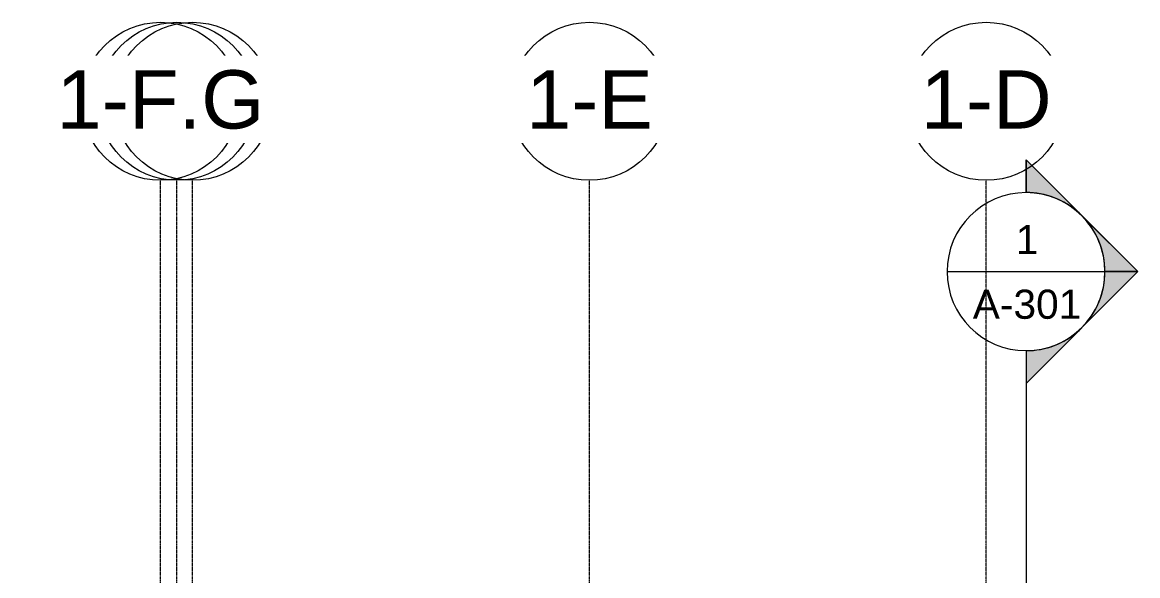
# Model space of a CAD drawing. Header units: inches. Extents: x -23034 to -8288, y -132 to 853.
# Drawn here: x -13620 to -12942, y 408 to 745 of the extents above; entities that cross this region are included whole.
import ezdxf

# ---------------------------------------------------------------- set-up
doc = ezdxf.new("R2010")
doc.units = ezdxf.units.IN
doc.header["$MEASUREMENT"] = 0
doc.linetypes.add('Grid Line 1_2_', pattern=[0.875, 0.5, -0.125, 0.125, -0.125])
for name, color, linetype, lineweight in [('G-ANNO-SYMB', 111, 'Continuous', 9), ('S-GRID', 1, 'Continuous', 9), ('S-GRID-IDEN', 1, 'Continuous', 9)]:
    doc.layers.add(name, color=color, linetype=linetype, lineweight=lineweight)
doc.styles.add('Arial', font='arial.ttf', dxfattribs={"height": 35.407186})
doc.styles.add('Arial_1', font='arial.ttf', dxfattribs={"height": 17.703593})

# ---------------------------------------------------------------- blocks, each defined once
blk = doc.blocks.new('Grid - Grid Head - Circle-14747-Section 5')
at = {"layer": 'S-GRID-IDEN'}
blk.add_circle((21143.8, 696.66), 48, dxfattribs=at)
blk = doc.blocks.new('Section - Section Head - Filled-1526-Section 5')
at = {"layer": 'G-ANNO-SYMB'}
h = blk.add_hatch(color=256, dxfattribs=at)
edge = h.paths.add_edge_path(flags=0)
edge.add_arc((22069.39, 593.16), 48.06, 47.9216, 90)
edge.add_line((22069.39, 641.22), (22069.39, 661.04))
edge.add_line((22069.39, 661.04), (22101.6, 628.83))
h = blk.add_hatch(color=256, dxfattribs=at)
edge = h.paths.add_edge_path(flags=0)
edge.add_line((22103.33, 627.1), (22137.27, 593.16))
edge.add_line((22137.27, 593.16), (22117.39, 593.16))
edge.add_arc((22069.39, 593.16), 48, 360, 405)
h = blk.add_hatch(color=256, dxfattribs=at)
edge = h.paths.add_edge_path(flags=0)
edge.add_arc((22069.39, 593.16), 48, 315, 360)
edge.add_line((22117.39, 593.16), (22137.27, 593.16))
edge.add_line((22137.27, 593.16), (22103.33, 559.22))
h = blk.add_hatch(color=256, dxfattribs=at)
edge = h.paths.add_edge_path(flags=0)
edge.add_line((22101.6, 557.48), (22069.39, 525.27))
edge.add_line((22069.39, 525.27), (22069.39, 545.09))
edge.add_arc((22069.39, 593.16), 48.06, 270, 312.0784)
for p, q in [((22137.27, 593.16), (22069.39, 661.04)), ((22069.39, 641.16), (22069.39, 661.04)), ((22101.6, 628.83), (22069.39, 661.04)), ((22069.39, 661.04), (22069.39, 641.22)), ((22137.27, 593.16), (22103.33, 627.1)), ((22137.27, 593.16), (22069.39, 525.27)), ((22103.33, 559.22), (22137.27, 593.16)), ((22117.39, 593.16), (22137.27, 593.16)), ((22137.27, 593.16), (22117.39, 593.16)), ((22069.39, 525.27), (22101.6, 557.48)), ((22069.39, 545.16), (22069.39, 525.27)), ((22069.39, 545.09), (22069.39, 525.27))]:
    blk.add_line(p, q, dxfattribs=at)
for radius, start, end in [(48, 90, 270), (48.06, 47.9216, 90), (48, 270, 90), (48, 360, 45), (48, 315, 360), (48.06, 270, 312.0784)]:
    blk.add_arc((22069.39, 593.16), radius, start, end, dxfattribs=at)

msp = doc.modelspace()

# ---------------------------------------------------------------- linework, layer by layer
at = {"layer": 'G-ANNO-SYMB'}
for p, q in [((-13057.60094, 593.15708), (-12961.60094, 593.15708)), ((-13009.60094, 545.15708), (-13009.60094, -54.81697))]:
    msp.add_line(p, q, dxfattribs=at)
at = {"layer": 'S-GRID', "linetype": 'Grid Line 1_2_'}
for p, q in [((-13535.82074, -132), (-13535.82074, 648.65882)), ((-13525.82074, -132), (-13525.82074, 648.65882)), ((-13516.32074, -132), (-13516.32074, 648.65882)), ((-13275.07074, -132), (-13275.07074, 648.65882)), ((-13275.07074, -132), (-13275.07074, 648.65882)), ((-13033.82074, -132), (-13033.82074, 648.65882)), ((-13033.82074, -132), (-13033.82074, 648.65882))]:
    msp.add_line(p, q, dxfattribs=at)

# ---------------------------------------------------------------- block references
at = {"layer": 'G-ANNO-SYMB'}
msp.add_blockref('Section - Section Head - Filled-1526-Section 5', (-35078.98939, 0), dxfattribs=at)
at = {"layer": 'S-GRID-IDEN'}
for p in [(-34660.12355, 0), (-34418.87355, 0), (-34177.62355, 0)]:
    msp.add_blockref('Grid - Grid Head - Circle-14747-Section 5', p, dxfattribs=at)

# ---------------------------------------------------------------- texts
at = {"layer": 'G-ANNO-SYMB', "attachment_point": 2, "line_spacing_factor": 0.938532, "style": 'Arial_1'}
for s, insert, char_height, width in [('1', (-13008.9862, 621.49532), 17.70359, 16.416), ('A-301', (-13008.9862, 582.22284), 17.703593, 78.624)]:
    msp.add_mtext(s, dxfattribs=dict(at, insert=insert, char_height=char_height, width=width))

# ---------------------------------------------------------------- next in the draw order: texts
at = {"layer": 'S-GRID-IDEN', "char_height": 35.407186, "width": 85.104, "attachment_point": 2, "line_spacing_factor": 0.938532, "style": 'Arial', "bg_fill": 3, "box_fill_scale": 1.25, "bg_fill_color": 0, "bg_fill_transparency": 0}
for s, insert in [('3-8', (-13516.32996, 715.53256)), ('3-7', (-13275.07996, 715.53256)), ('3-6', (-13033.82996, 715.53256))]:
    msp.add_mtext(s, dxfattribs=dict(at, insert=insert))

# ---------------------------------------------------------------- next in the draw order: block references
at = {"layer": 'S-GRID-IDEN'}
for p in [(-34669.62355, 0), (-34418.87355, 0), (-34177.62355, 0)]:
    msp.add_blockref('Grid - Grid Head - Circle-14747-Section 5', p, dxfattribs=at)

# ---------------------------------------------------------------- next in the draw order: texts
at = {"layer": 'S-GRID-IDEN', "char_height": 35.407186, "attachment_point": 2, "line_spacing_factor": 0.938532, "style": 'Arial', "bg_fill": 3, "box_fill_scale": 1.25, "bg_fill_color": 0, "bg_fill_transparency": 0}
for s, insert, width in [('1-F', (-13525.82996, 715.53256), 88.128), ('1-E', (-13275.07996, 715.53256), 91.584), ('1-D', (-13033.82996, 715.53256), 94.608)]:
    msp.add_mtext(s, dxfattribs=dict(at, insert=insert, width=width))

# ---------------------------------------------------------------- next in the draw order: block references
at = {"layer": 'S-GRID-IDEN'}
msp.add_blockref('Grid - Grid Head - Circle-14747-Section 5', (-34679.62355, 0), dxfattribs=at)

# ---------------------------------------------------------------- next in the draw order: texts
at = {"layer": 'S-GRID-IDEN', "insert": (-13535.82996, 715.53256), "char_height": 35.407186, "width": 150.336, "attachment_point": 2, "line_spacing_factor": 0.938532, "style": 'Arial', "bg_fill": 3, "box_fill_scale": 1.25, "bg_fill_color": 0, "bg_fill_transparency": 0}
msp.add_mtext('1-F.G', dxfattribs=at)

doc.saveas('drawing.dxf')
